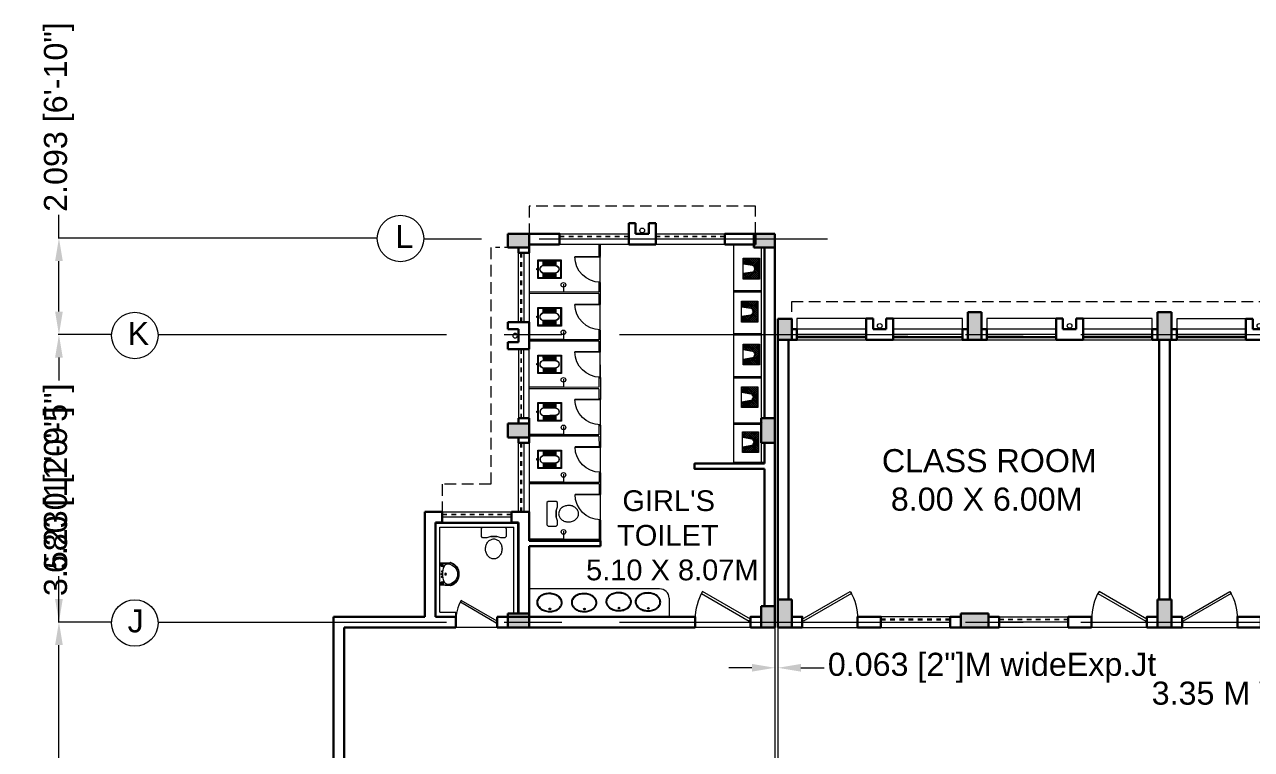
# Model space of a CAD drawing. Header units: millimetres. Extents: x 1898 to 3725, y 783 to 1532.
# Drawn here: x 3289.05 to 3315.64, y 1020.56 to 1036.28 of the extents above; entities that cross this region are included whole.
import ezdxf

# ---------------------------------------------------------------- set-up
doc = ezdxf.new("R2010")
doc.units = ezdxf.units.MM
for name, pattern in [('CENTER', [2, 1.25, -0.25, 0.25, -0.25]), ('CENTER2', [1.125, 0.75, -0.125, 0.125, -0.125]), ('DASHED', [0.75, 0.5, -0.25]), ('DASHED2', [0.375, 0.25, -0.125])]:
    doc.linetypes.add(name, pattern=pattern)
doc.layers.get('0').update_dxf_attribs({"lineweight": 20})
doc.layers.get('Defpoints').update_dxf_attribs({"lineweight": 15})
for name, color, linetype, lineweight in [('CLL LEV.', 15, 'Continuous', 18), ('COL HATCH', 253, 'Continuous', 13), ('Column', 251, 'Continuous', 30), ('CUBICAL TOILET', 5, 'Continuous', 15), ('DIM', 6, 'Continuous', 18), ('Door', 54, 'Continuous', 18), ('expension joint', 248, 'Continuous', 18), ('Fixture', 44, 'Continuous', 13), ('GRID', 134, 'CENTER', 18), ('GRID TEXT', 134, 'Continuous', 15), ('PROJ.', 30, 'DASHED2', 15), ('Railing', 23, 'Continuous', 13), ('TEXT', 7, 'Continuous', 15), ('Ventilator', 4, 'DASHED', 18), ('Wall', 7, 'Continuous', 30), ('Window', 150, 'Continuous', 15), ('Window-Wall', 7, 'Continuous', 18)]:
    doc.layers.add(name, color=color, linetype=linetype, lineweight=lineweight)
doc.styles.add('DIM', font='arial.ttf', dxfattribs={"height": 0.5})
doc.styles.add('L120', font='arial.ttf', dxfattribs={"height": 0.6})
doc.styles.add('Tabrej', font='arial.ttf')
doc.dimstyles.new('DIM', dxfattribs={"dimtxt": 0.5, "dimasz": 0.5, "dimexe": 0.02, "dimexo": 0, "dimgap": 0.1, "dimtad": 0, "dimdec": 3, "dimzin": 0, "dimdsep": 46, "dimtxsty": 'DIM', "dimcen": 0, "dimclrd": 251, "dimclre": 256, "dimclrt": 7, "dimadec": 0, "dimazin": 0, "dimtfac": 1, "dimtdec": 3, "dimtofl": 0, "dimtmove": 0, "dimatfit": 3, "dimfxl": 0, "dimtolj": 1, "dimtzin": 0, "dimlwd": -1, "dimlwe": -1, "dimarcsym": 0})

# ---------------------------------------------------------------- blocks, each defined once
blk = doc.blocks.new('*U18')
for p, q in [((0, 0), (0, 6)), ((40, 0), (40, 6))]:
    blk.add_line(p, q)
blk.add_lwpolyline([(0, 0), (34.64, -20), (35.52, -18.48), (0.88, 1.52)], close=True)
blk.add_arc((0, 0), 40, 330, 360)
blk = doc.blocks.new('Door')
at = {"layer": 'Door'}
blk.add_line((0, 0.18), (1.199, 0.18), dxfattribs=at)
at = {"layer": 'Door', "xscale": 0.0299845412869386, "yscale": 0.0299845412869386, "zscale": 0.0299845412869386}
blk.add_blockref('*U18', (0, 0), dxfattribs=at)
blk = doc.blocks.new('VENTILATOR')
at = {"layer": 'Ventilator', "ltscale": 0.02}
for p, q in [((-0.18, -1.5), (-0.18, 0)), ((-0.165, 0), (-0.165, -1.5))]:
    blk.add_line(p, q, dxfattribs=at)
at = {"layer": 'Window-Wall'}
for p, q in [((-0.23, 0), (0, 0)), ((-0.23, -1.5), (-0.23, 0)), ((-0.115, 0), (-0.115, -1.5)), ((0, 0), (0, -1.5)), ((-0.23, -1.5), (0, -1.5))]:
    blk.add_line(p, q, dxfattribs=at)
blk = doc.blocks.new('WINDOW 1')
at = {"layer": 'CLL LEV.'}
for p, q in [((-0.23, 0), (-0.46, 0)), ((-0.46, 0), (-0.46, -1.5)), ((-0.46, -1.5), (-0.23, -1.5))]:
    blk.add_line(p, q, dxfattribs=at)
at = {"layer": 'Window'}
for p, q in [((-0.065, 0), (-0.065, -1.5)), ((-0.05, -1.5), (-0.05, 0))]:
    blk.add_line(p, q, dxfattribs=at)
at = {"layer": 'Window-Wall'}
for p, q in [((0, 0), (-0.23, 0)), ((-0.23, 0), (-0.23, -1.5)), ((-0.115, 0), (-0.115, -1.5)), ((0, -1.5), (0, 0)), ((-0.23, -1.5), (0, -1.5))]:
    blk.add_line(p, q, dxfattribs=at)
blk = doc.blocks.new('SHAFT')
at = {"layer": 'Fixture'}
blk.add_circle((0.327, -0.302), 0.05, dxfattribs=at)
at = {"layer": 'Wall'}
for p, q in [((0.035, 0), (0.62, 0)), ((0.035, 0), (0.035, -0.46)), ((0.185, -0.46), (0.185, -0.23)), ((0.185, -0.23), (0.47, -0.23)), ((0.47, -0.46), (0.47, -0.23)), ((0.62, 0), (0.62, -0.46)), ((0.035, -0.46), (0.185, -0.46)), ((0.62, -0.46), (0.47, -0.46))]:
    blk.add_line(p, q, dxfattribs=at)
blk = doc.blocks.new('C2')
at = {"layer": 'COL HATCH'}
h = blk.add_hatch(color=256, dxfattribs=at)
h.dxf.hatch_style = 1
h.paths.add_polyline_path([(0.3, 0), (0, 0), (0, -0.6), (0.3, -0.6)])
at = {"layer": 'Column'}
for p, q in [((0, 0), (0, -0.6)), ((0.3, 0), (0, 0)), ((0.3, -0.6), (0.3, 0)), ((0, -0.6), (0.3, -0.6))]:
    blk.add_line(p, q, dxfattribs=at)
blk = doc.blocks.new('C3')
at = {"layer": 'COL HATCH'}
h = blk.add_hatch(color=256, dxfattribs=at)
h.dxf.hatch_style = 1
h.paths.add_polyline_path([(0.3, 0), (0, 0), (0, -0.53), (0.3, -0.53)])
at = {"layer": 'Column'}
for p, q in [((0, 0), (0, -0.53)), ((0.3, 0), (0, 0)), ((0.3, -0.53), (0.3, 0)), ((0, -0.53), (0.3, -0.53))]:
    blk.add_line(p, q, dxfattribs=at)
blk = doc.blocks.new('CU')
at = {"layer": 'COL HATCH', "linetype": 'CENTER2'}
h = blk.add_hatch(color=256, dxfattribs=at)
h.dxf.hatch_style = 1
h.paths.add_polyline_path([(0, 0.035), (0, -0.265), (0.46, -0.265), (0.46, 0.035)])
at = {"layer": 'Column', "linetype": 'CENTER2'}
blk.add_lwpolyline([(0, 0.035), (0, -0.265), (0.46, -0.265), (0.46, 0.035), (0, 0.035)], dxfattribs=at)
blk = doc.blocks.new('RH 1200')
for p, q in [((21, 0), (21, 43.3)), ((21.7, 0), (21.7, 43.3)), ((-21.7, 0), (21.7, 0)), ((21.7, 0), (21, 0))]:
    blk.add_line(p, q)
at = {"extrusion": (0, 0, -1)}
blk.add_ellipse((21.7, 0), major_axis=(-30.6, 30.6), ratio=1, start_param=5.497787, end_param=7.068583, dxfattribs=at)
blk = doc.blocks.new('GHH')
at = {"layer": 'Door', "ltscale": 20}
blk.add_line((3289.697, -299.103), (3289.697, -299.853), dxfattribs=at)
at = {"layer": 'Door', "ltscale": 20, "xscale": 0.015874999996413, "yscale": 0.015874999996413, "zscale": 0.015874999996413, "rotation": 270}
blk.add_blockref('RH 1200', (3289.697, -299.479), dxfattribs=at)
blk = doc.blocks.new('RSA CL6')
for p, q in [((5.5, 3.5), (5.5, 7.3)), ((5.9, 3.5), (5.9, 7.3)), ((6.3, 3.5), (6.3, 7.3)), ((6.7, 3.4), (6.7, 7.3)), ((7.1, 3.4), (7.1, 7.3)), ((7.5, 3.4), (7.5, 7.3)), ((7.9, 3.4), (7.9, 7.3)), ((8.3, 3.4), (8.3, 7.3)), ((8.7, 3.4), (8.7, 7.3)), ((9.1, 3.4), (9.1, 7.3)), ((9.4, 3.4), (9.4, 7.3)), ((9.8, 3.4), (9.8, 7.3)), ((10.2, 3.4), (10.2, 7.3)), ((10.6, 3.4), (10.6, 7.3)), ((11, 3.3), (11, 7.3)), ((11.4, 3.3), (11.4, 7.3)), ((11.8, 3.3), (11.8, 7.3)), ((12.2, 3.3), (12.2, 7.3)), ((12.6, 3.3), (12.6, 7.3)), ((13, 3.3), (13, 7.3)), ((13.4, 3.3), (13.4, 7.3)), ((13.8, 3.3), (13.8, 7.3)), ((14.2, 3.3), (14.2, 7.3)), ((14.6, 3.3), (14.6, 7.3)), ((15, 3.2), (15, 7.3)), ((15.4, 3.2), (15.4, 7.3)), ((15.7, 3.2), (15.7, 7.3)), ((16.1, 3.2), (16.1, 7.3)), ((16.1, 7.3), (16.1, 3.2)), ((5.5, -7.3), (5.5, -3.5)), ((5.9, -7.3), (5.9, -3.5)), ((6.3, -7.3), (6.3, -3.4)), ((6.7, -7.3), (6.7, -3.4)), ((7.1, -7.3), (7.1, -3.4)), ((7.5, -7.3), (7.5, -3.4)), ((7.9, -7.3), (7.9, -3.4)), ((8.3, -7.3), (8.3, -3.4)), ((8.7, -7.3), (8.7, -3.4)), ((9.1, -7.3), (9.1, -3.4)), ((9.4, -7.3), (9.4, -3.4)), ((9.8, -7.3), (9.8, -3.3)), ((10.2, -7.3), (10.2, -3.3)), ((10.6, -7.3), (10.6, -3.3)), ((11, -7.3), (11, -3.3)), ((11.4, -7.3), (11.4, -3.3)), ((11.8, -7.3), (11.8, -3.3)), ((12.2, -7.3), (12.2, -3.3)), ((12.6, -7.3), (12.6, -3.3)), ((13, -7.3), (13, -3.3)), ((13.4, -7.3), (13.4, -3.2)), ((13.8, -7.3), (13.8, -3.2)), ((14.2, -7.3), (14.2, -3.2)), ((14.6, -7.3), (14.6, -3.2)), ((15, -7.3), (15, -3.2)), ((15.4, -7.3), (15.4, -3.2)), ((15.7, -7.3), (15.7, -3.2)), ((16.1, -3.2), (16.1, -7.3)), ((16.1, -7.3), (16.1, -3.2))]:
    blk.add_line(p, q)
blk.add_lwpolyline([(0.8, -0.6), (0, -0.6), (0, 0.6), (0.8, 0.6)])
for points in [[(0.8, 7.9), (20.9, 7.9), (20.9, -7.9), (0.8, -7.9)], [(1.4, 7.3), (20.3, 7.3), (20.3, -7.3), (1.4, -7.3)]]:
    blk.add_lwpolyline(points, close=True)
for points in [[(5.5, 3.5), (16.1, 3.2, -0.899983), (16.1, -3.2), (5.5, -3.5, -0.799392)], [(5.5, 3.3), (16.1, 3, -0.897689), (16.1, -3), (5.6, -3.3, -0.793494), (5.5, 3.3)]]:
    blk.add_lwpolyline(points, format="xyb", close=True)
blk = doc.blocks.new('ENGLISH SHEET')
at = {"layer": 'Fixture'}
for p, q in [((4663.798, 251.204), (4663.773, 251.179)), ((4663.773, 251.179), (4663.773, 250.696)), ((4663.976, 251.204), (4663.798, 251.204)), ((4664.002, 251.179), (4663.976, 251.204)), ((4663.976, 251.001), (4664.002, 251.09)), ((4664.002, 251.09), (4664.002, 251.179)), ((4663.976, 250.874), (4663.976, 251.001)), ((4663.976, 251.001), (4663.976, 250.874)), ((4664.002, 250.785), (4663.976, 250.874)), ((4664.002, 250.696), (4664.002, 250.785)), ((4663.773, 250.696), (4663.798, 250.67)), ((4663.798, 250.67), (4663.976, 250.67)), ((4663.976, 250.67), (4664.002, 250.696))]:
    blk.add_line(p, q, dxfattribs=at)
blk.add_lwpolyline([(4664.459, 250.937, 0.117036), (4664.443, 251.003, 0.104338), (4664.396, 251.063, 0.09029), (4664.321, 251.105, 0.09898), (4664.243, 251.115, 0.08237), (4664.159, 251.101, 0.09029), (4664.09, 251.063, 0.104338), (4664.043, 251.003, 0.117036), (4664.027, 250.937, 0.117036), (4664.043, 250.871, 0.104338), (4664.09, 250.811, 0.09029), (4664.159, 250.773, 0.08237), (4664.243, 250.759, 0.08237), (4664.327, 250.773, 0.09029), (4664.396, 250.811, 0.104338), (4664.443, 250.871, 0.117036)], format="xyb", close=True, dxfattribs=at)
blk = doc.blocks.new('RSA BASIN 2')
for points in [[(10.7, -8.1, 0.12976), (10, -5.2, 0.106426), (7.6, -2.5, 0.084431), (4.3, -0.7, 0.073534), (0, 0, 0.073534), (-4.3, -0.5, 0.084431), (-7.7, -2.2, 0.106426), (-10.2, -4.8, 0.12976), (-11, -7.7, 0.12976), (-10.3, -10.6, 0.106426), (-7.9, -13.3, 0.084431), (-4.6, -15.1, 0.073534), (-0.3, -15.8, 0.073534), (4, -15.3, 0.084431), (7.4, -13.6, 0.106426), (9.9, -11, 0.12976)], [(10.1, -7.9, 0.119977), (9.4, -5.5, 0.106426), (7.3, -2.9, 0.084431), (4.1, -1.3, 0.073534), (0, -0.6, 0.073534), (-4.1, -1.1, 0.084431), (-7.4, -2.6, 0.106426), (-9.7, -5.1, 0.12976), (-10.4, -7.7, 0.009633), (-10.4, -7.9, 0.119977), (-9.8, -10.3, 0.106426), (-7.6, -12.9, 0.084431), (-4.4, -14.5, 0.073534), (-0.3, -15.2, 0.073534), (3.8, -14.7, 0.084431), (7.1, -13.2, 0.106426), (9.3, -10.7, 0.12976), (10.1, -8.1, 0.009633)]]:
    blk.add_lwpolyline(points, format="xyb", close=True)
for radius in [0.7, 0.479]:
    blk.add_circle((-0.5, -2.5), radius)
blk = doc.blocks.new('RSA BASIN 9')
for points in [[(-0.1, -16.2, 0.340881), (10, -9, 0.074195), (10.1, -8.9), (9.5, 0), (-9.5, 0), (-10, -8.8, 0.082611), (-10, -9.2, 0.330812), (-0.1, -16.2)], [(0, -15, 0.391482), (8.9, -6.7, 0.252869), (6.5, -3.5, 0.087242), (0, -2.5, 0.079484), (-6.5, -3.5, 0.2542), (-8.8, -6.7, 0.39026), (0, -15)], [(-8.6, -2, -0.907437), (-8.4, -1.8), (-7.5, -2.6, -0.907437), (-7.6, -2.7)], [(-8.2, -1.6, -0.907437), (-8.1, -1.5), (-7.1, -2.3, -0.907437), (-7.3, -2.4)], [(-7.8, -1.3, -0.907437), (-7.7, -1.2), (-6.8, -1.9, -0.907437), (-6.9, -2.1)], [(7.8, -1.3, 0.907437), (7.7, -1.2), (6.8, -1.9, 0.907437), (6.9, -2.1)], [(8.2, -1.6, 0.907437), (8.1, -1.5), (7.1, -2.3, 0.907437), (7.3, -2.4)], [(8.6, -2, 0.907437), (8.4, -1.8), (7.5, -2.6, 0.907437), (7.6, -2.7)]]:
    blk.add_lwpolyline(points, format="xyb", close=True)
for points in [[(-5.9, -3.3), (-6.2, -3, -0.183787), (-6.2, -2.7, 0.126662), (-6.2, -2.4), (-6.6, -1.4, 0.35453), (-7.1, -1), (-8.7, -1, 0.414214), (-9.1, -1.4), (-9.6, -9.1, 0.329849), (-0.1, -15.8, 0.338736), (9.6, -8.9, 0.075632), (9.7, -8.8), (9.1, -1.4, 0.414214), (8.7, -1), (7.1, -1, 0.35453), (6.6, -1.4), (6.2, -2.4, 0.126662), (6.2, -2.7, -0.183787), (6.2, -3), (5.9, -3.3)], [(-6.2, -3.4), (-6.2, -3.3, 0.220542), (-6.5, -3.1), (-8.7, -2.8, -0.361119), (-9.2, -2.3)], [(6.2, -3.4), (6.2, -3.3, -0.220542), (6.5, -3.1), (8.7, -2.8, 0.358803), (9.2, -2.3, 0.358803)]]:
    blk.add_lwpolyline(points, format="xyb")
for centre, radius in [((-2.3, -1.6), 0.399), ((0, -4.8), 0.771), ((0, -4.8), 0.602), ((0, -1.2), 0.399), ((2.3, -1.5), 0.399)]:
    blk.add_circle(centre, radius)
blk = doc.blocks.new('*X4')
at = {"color": 0}
for p, q in [((705, 323), (943, 561)), ((705, 365), (900, 561)), ((705, 408), (858, 561)), ((705, 450), (815, 561)), ((705, 493), (773, 561)), ((705, 535), (730, 561)), ((854, 419), (712, 561)), ((866, 449), (755, 561)), ((888, 469), (797, 561)), ((921, 479), (839, 561)), ((1145, 298), (882, 561)), ((899, 474), (985, 561)), ((1145, 340), (924, 561)), ((944, 477), (1027, 561)), ((1145, 383), (967, 561)), ((971, 462), (1070, 561)), ((990, 438), (1112, 561)), ((998, 404), (1145, 551)), ((1145, 425), (1009, 561)), ((1145, 467), (1051, 561)), ((1145, 510), (1094, 561)), ((1145, 552), (1136, 561)), ((848, 383), (705, 526)), ((842, 346), (705, 483)), ((835, 310), (705, 441)), ((705, 280), (858, 434)), ((829, 274), (705, 398)), ((705, 238), (847, 381)), ((823, 237), (705, 356)), ((798, 221), (705, 314)), ((755, 221), (705, 271)), ((730, 221), (839, 330)), ((772, 221), (830, 279)), ((1145, 255), (999, 401)), ((1004, 368), (1145, 508)), ((1137, 221), (1007, 350)), ((1011, 332), (1145, 466)), ((1095, 221), (1016, 299)), ((1017, 295), (1145, 423)), ((1023, 259), (1145, 381)), ((1029, 223), (1145, 339)), ((1069, 221), (1145, 296)), ((713, 221), (705, 229)), ((815, 221), (822, 228)), ((1052, 221), (1024, 248)), ((1112, 221), (1145, 254))]:
    blk.add_line(p, q, dxfattribs=at)
blk = doc.blocks.new('RSA CL7')
blk.add_lwpolyline([(8.9, 0), (-8.9, 0), (-8.9, -13.8), (-3.9, -13.8), (3.9, -13.8), (8.9, -13.8)], close=True)
blk.add_lwpolyline([(-4.1, -13.6), (-2.8, -5.7, -0.835943), (2.8, -5.8), (4.1, -13.6), (8.7, -13.6), (8.7, -0.2), (-8.7, -0.2), (-8.7, -13.6)], format="xyb", close=True)
blk.add_lwpolyline([(-3.9, -13.8), (-2.6, -5.8, -0.835548), (2.6, -5.8), (3.9, -13.8)], format="xyb")
for centre, start, end in [((-1.4, -4.1), 207.2135, 40.9564), ((0, -3.6), 185.8999, 355.8249), ((1.5, -4.1), 140.9962, 329.3468)]:
    blk.add_arc(centre, 0.493, start, end)
at = {"xscale": 0.0393714285714286, "yscale": 0.0393714285714286, "zscale": 0.0393714285714286}
blk.add_blockref('*X4', (-36.4, -22.3), dxfattribs=at)
blk = doc.blocks.new('*D464')
at = {"layer": 'Defpoints', "color": 0, "lineweight": 15, "transparency": 16777216}
for p in [(-33.644, 24.193), (-33.581, 24.193), (-33.581, 23.317)]:
    blk.add_point(p, dxfattribs=at)
at = {"layer": 'DIM', "transparency": 16777216}
for p, q in [((-33.644, 24.193), (-33.644, 23.297)), ((-33.581, 24.193), (-33.581, 23.297))]:
    blk.add_line(p, q, dxfattribs=at)
at = {"layer": 'DIM', "color": 1, "transparency": 16777216}
for p, q in [((-34.144, 23.317), (-34.644, 23.317)), ((-33.081, 23.317), (-32.581, 23.317))]:
    blk.add_line(p, q, dxfattribs=at)
at = {"layer": 'DIM', "color": 1, "lineweight": 15, "transparency": 16777216}
for points in [[(-34.144, 23.4), (-34.144, 23.233), (-33.644, 23.317)], [(-33.081, 23.4), (-33.081, 23.233), (-33.581, 23.317)]]:
    blk.add_solid(points, dxfattribs=at)
at = {"layer": 'DIM', "color": 7, "transparency": 16777216, "insert": (-28.938, 23.317), "char_height": 0.5, "attachment_point": 5, "style": 'DIM'}
blk.add_mtext('\\A1;0.063 [2"]M wideExp.Jt', dxfattribs=at)
blk = doc.blocks.new('*D167')
at = {"layer": 'Defpoints', "color": 0, "lineweight": 15, "transparency": 16777216}
for p in [(3289.791, 1023.327), (3290.931, 1023.327), (3290.931, 1019.747)]:
    blk.add_point(p, dxfattribs=at)
at = {"layer": 'DIM', "color": 251, "transparency": 16777216}
for p, q in [((3289.791, 1023.327), (3289.791, 1023.827)), ((3289.791, 1020.247), (3289.791, 1022.827))]:
    blk.add_line(p, q, dxfattribs=at)
at = {"layer": 'DIM', "transparency": 16777216}
for p, q in [((3290.931, 1023.327), (3289.771, 1023.327)), ((3290.931, 1019.747), (3289.771, 1019.747))]:
    blk.add_line(p, q, dxfattribs=at)
at = {"layer": 'DIM', "color": 251, "lineweight": 15, "transparency": 16777216}
for points in [[(3289.707, 1022.827), (3289.874, 1022.827), (3289.791, 1023.327)], [(3289.707, 1020.247), (3289.874, 1020.247), (3289.791, 1019.747)]]:
    blk.add_solid(points, dxfattribs=at)
at = {"layer": 'DIM', "color": 7, "transparency": 16777216, "insert": (3289.791, 1025.944), "char_height": 0.5, "attachment_point": 5, "rotation": 90, "style": 'DIM'}
blk.add_mtext('\\A1;3.580 [11\'-9"]', dxfattribs=at)
blk = doc.blocks.new('*D168')
at = {"layer": 'Defpoints', "color": 0, "lineweight": 15, "transparency": 16777216}
for p in [(3289.791, 1029.557), (3290.931, 1029.557), (3290.931, 1023.327)]:
    blk.add_point(p, dxfattribs=at)
at = {"layer": 'DIM', "transparency": 16777216}
for p, q in [((3290.931, 1029.557), (3289.771, 1029.557)), ((3290.931, 1023.327), (3289.771, 1023.327))]:
    blk.add_line(p, q, dxfattribs=at)
at = {"layer": 'DIM', "color": 251, "transparency": 16777216}
for p, q in [((3289.791, 1029.057), (3289.791, 1028.561)), ((3289.791, 1023.827), (3289.791, 1024.323))]:
    blk.add_line(p, q, dxfattribs=at)
at = {"layer": 'DIM', "color": 251, "lineweight": 15, "transparency": 16777216}
for points in [[(3289.707, 1029.057), (3289.874, 1029.057), (3289.791, 1029.557)], [(3289.707, 1023.827), (3289.874, 1023.827), (3289.791, 1023.327)]]:
    blk.add_solid(points, dxfattribs=at)
at = {"layer": 'DIM', "color": 7, "transparency": 16777216, "insert": (3289.791, 1026.442), "char_height": 0.5, "attachment_point": 5, "rotation": 90, "style": 'DIM'}
blk.add_mtext('\\A1;6.230 [20\'-5"]', dxfattribs=at)
blk = doc.blocks.new('*D169')
at = {"layer": 'Defpoints', "color": 0, "lineweight": 15, "transparency": 16777216}
for p in [(3289.791, 1031.65), (3296.689, 1031.65), (3290.931, 1029.557)]:
    blk.add_point(p, dxfattribs=at)
at = {"layer": 'DIM', "color": 251, "transparency": 16777216}
for p, q in [((3289.791, 1031.65), (3289.791, 1032.15)), ((3289.791, 1030.057), (3289.791, 1031.15))]:
    blk.add_line(p, q, dxfattribs=at)
at = {"layer": 'DIM', "transparency": 16777216}
for p, q in [((3296.689, 1031.65), (3289.771, 1031.65)), ((3290.931, 1029.557), (3289.771, 1029.557))]:
    blk.add_line(p, q, dxfattribs=at)
at = {"layer": 'DIM', "color": 251, "lineweight": 15, "transparency": 16777216}
for points in [[(3289.707, 1031.15), (3289.874, 1031.15), (3289.791, 1031.65)], [(3289.707, 1030.057), (3289.874, 1030.057), (3289.791, 1029.557)]]:
    blk.add_solid(points, dxfattribs=at)
at = {"layer": 'DIM', "color": 7, "transparency": 16777216, "insert": (3289.791, 1034.272), "char_height": 0.5, "attachment_point": 5, "rotation": 90, "style": 'DIM'}
blk.add_mtext('\\A1;2.093 [6\'-10"]', dxfattribs=at)
blk = doc.blocks.new('GROUND FLOOR')
at = {"layer": 'CUBICAL TOILET'}
for p, q in [((-37.4605, 32.4904), (-37.4603, 32.2347)), ((-37.4305, 32.4905), (-37.4303, 32.2347)), ((-37.4603, 32.2347), (-37.4303, 32.2347)), ((-37.4599, 31.6651), (-37.4598, 31.4554)), ((-37.4299, 31.6651), (-37.4599, 31.6651)), ((-37.4299, 31.6651), (-37.4298, 31.4255)), ((-37.4598, 31.4554), (-38.9798, 31.4545)), ((-37.4598, 31.4254), (-38.9798, 31.4245)), ((-37.4598, 31.4254), (-37.4596, 31.2047)), ((-37.4298, 31.4255), (-37.4296, 31.2048)), ((-37.4596, 31.2047), (-37.4296, 31.2048)), ((-37.4593, 30.6351), (-37.4591, 30.4254)), ((-37.4293, 30.6351), (-37.4593, 30.6351)), ((-37.4293, 30.6351), (-37.4291, 30.3955)), ((-37.4591, 30.4254), (-38.9738, 30.4245)), ((-37.4591, 30.3954), (-38.9738, 30.3945)), ((-37.4591, 30.3954), (-37.459, 30.1747)), ((-37.4291, 30.3955), (-37.429, 30.1748)), ((-37.459, 30.1747), (-37.429, 30.1748)), ((-37.4586, 29.6051), (-37.4584, 29.3954)), ((-37.4286, 29.6051), (-37.4586, 29.6051)), ((-37.4286, 29.6051), (-37.4284, 29.3655)), ((-37.4584, 29.3954), (-38.9784, 29.3945)), ((-37.4584, 29.3654), (-38.9784, 29.3645)), ((-37.4584, 29.3654), (-37.4583, 29.1447)), ((-37.4284, 29.3655), (-37.4283, 29.1448)), ((-37.4583, 29.1447), (-37.4283, 29.1448)), ((-37.4579, 28.5751), (-37.4578, 28.3654)), ((-37.4279, 28.5751), (-37.4579, 28.5751)), ((-37.4279, 28.5751), (-37.4278, 28.3355)), ((-37.4578, 28.3654), (-38.974, 28.3645)), ((-37.4578, 28.3354), (-38.974, 28.3345)), ((-37.4578, 28.3354), (-37.4576, 28.1147)), ((-37.4278, 28.3355), (-37.4276, 28.1148)), ((-37.4576, 28.1147), (-37.4276, 28.1148)), ((-37.4573, 27.5451), (-37.4571, 27.3354)), ((-37.4273, 27.5451), (-37.4573, 27.5451)), ((-37.4273, 27.5451), (-37.4271, 27.3055)), ((-37.4571, 27.3354), (-38.9771, 27.3345)), ((-37.4571, 27.3054), (-38.9771, 27.3045)), ((-37.4571, 27.3054), (-37.457, 27.0847)), ((-37.4271, 27.3055), (-37.427, 27.0848)), ((-37.457, 27.0847), (-37.427, 27.0848)), ((-37.4566, 26.5151), (-37.4563, 26.1004)), ((-37.4266, 26.5151), (-37.4566, 26.5151)), ((-37.4266, 26.5151), (-37.4263, 26.0705)), ((-37.4563, 26.1004), (-38.9763, 26.0995)), ((-37.4263, 26.0705), (-38.974, 26.0695))]:
    blk.add_line(p, q, dxfattribs=at)
at = {"layer": 'expension joint'}
for p, q in [((-33.6439, 24.1935), (-33.6439, 20.8435)), ((-33.5814, 24.1935), (-33.5814, 20.8435))]:
    blk.add_line(p, q, dxfattribs=at)
at = {"layer": 'Fixture'}
for p, q in [((-34.5439, 32.4933), (-34.5439, 27.7433)), ((-33.9439, 32.4233), (-33.9439, 28.7235)), ((-34.5449, 31.4933), (-33.9449, 31.4933)), ((-34.5449, 31.4633), (-33.9449, 31.4633)), ((-34.5439, 30.5633), (-33.9439, 30.5633)), ((-34.5439, 30.5333), (-33.9439, 30.5333)), ((-34.5442, 29.6333), (-33.9442, 29.6333)), ((-34.5442, 29.6033), (-33.9442, 29.6033)), ((-34.5442, 28.6234), (-33.9449, 28.6234)), ((-34.5442, 28.5934), (-33.9439, 28.5934)), ((-33.9088, 28.6234), (-33.9081, 28.6234)), ((-33.9439, 28.1935), (-33.9439, 27.7733)), ((-34.5442, 27.7733), (-33.8739, 27.7733)), ((-34.5078, 27.7433), (-33.8739, 27.7433)), ((-36.143, 25.0258), (-38.9738, 25.0258)), ((-35.9391, 24.826), (-35.9392, 24.4233))]:
    blk.add_line(p, q, dxfattribs=at)
at = {"layer": 'Fixture', "ltscale": 0.05}
for p, q in [((-38.9798, 31.4669), (-38.2298, 31.4674)), ((-38.2299, 31.6332), (-38.2298, 31.4674)), ((-38.2292, 30.6032), (-38.2291, 30.4374)), ((-38.9738, 30.4369), (-38.2291, 30.4374)), ((-38.2286, 29.5732), (-38.2285, 29.4074)), ((-38.9785, 29.4069), (-38.2285, 29.4074)), ((-38.2279, 28.5432), (-38.2278, 28.3774)), ((-38.9741, 28.3769), (-38.2278, 28.3774)), ((-38.2272, 27.5132), (-38.2271, 27.3474)), ((-38.9771, 27.3469), (-38.2271, 27.3474)), ((-38.9763, 26.1119), (-38.2263, 26.1124)), ((-38.2264, 26.2782), (-38.2263, 26.1124))]:
    blk.add_line(p, q, dxfattribs=at)
for centre in [(-38.2299, 31.6174), (-38.2292, 30.5874), (-38.2286, 29.5574), (-38.2279, 28.5274), (-38.2272, 27.4974), (-38.2264, 26.2624)]:
    blk.add_circle(centre, 0.05, dxfattribs=at)
at = {"layer": 'Fixture'}
blk.add_arc((-36.1391, 24.8259), 0.2, 0.03713, 91.10787, dxfattribs=at)
at = {"layer": 'PROJ.'}
for p, q in [((-34.0689, 33.3234), (-38.9738, 33.3234)), ((-38.9738, 33.3234), (-38.9738, 32.7234)), ((-34.0689, 32.7234), (-34.0689, 33.3234)), ((-39.8038, 32.4234), (-39.8038, 27.2934)), ((-33.2814, 31.2535), (-13.0064, 31.2535)), ((-33.2814, 30.6534), (-33.2814, 31.2535)), ((-39.8038, 27.2934), (-40.8542, 27.2934)), ((-40.8542, 27.2934), (-40.8542, 26.6934))]:
    blk.add_line(p, q, dxfattribs=at)
at = {"layer": 'PROJ.', "ltscale": 0.05}
blk.add_line((-39.2038, 32.4234), (-39.8038, 32.4234), dxfattribs=at)
at = {"layer": 'Railing'}
for p, q in [((-40.9947, 24.4334), (-40.9947, 26.4534)), ((-40.9947, 26.4534), (-39.2138, 26.4534)), ((-40.9047, 24.5234), (-40.9047, 26.3634)), ((-40.9047, 26.3634), (-39.3038, 26.3634)), ((-39.3038, 24.4934), (-39.3038, 26.3634)), ((-39.2138, 24.4934), (-39.2138, 26.4534)), ((-40.9047, 24.5234), (-40.5638, 24.5234)), ((-40.5638, 24.4334), (-40.5638, 24.5234)), ((-40.9947, 24.4334), (-40.5638, 24.4334))]:
    blk.add_line(p, q, dxfattribs=at)
at = {"layer": 'Wall'}
for p, q in [((-33.8739, 28.7235), (-33.8739, 32.4235)), ((-33.6439, 28.714), (-33.6439, 32.4235)), ((-33.5814, 24.7935), (-33.5814, 30.4233)), ((-33.3514, 24.7935), (-33.3514, 30.4233)), ((-25.3164, 24.7935), (-25.3164, 30.4235)), ((-25.0864, 24.7935), (-25.0864, 30.4235)), ((-33.8739, 27.7433), (-33.8739, 28.1935)), ((-33.6439, 24.6535), (-33.6439, 28.1935)), ((-33.8739, 24.6535), (-33.8739, 27.6283)), ((-41.2347, 26.6934), (-40.8542, 26.6934)), ((-41.2347, 24.4234), (-41.2347, 26.6934)), ((-40.8542, 26.4634), (-40.8542, 26.6934)), ((-39.2038, 26.6934), (-39.3542, 26.6934)), ((-39.3542, 26.4634), (-39.3542, 26.6934)), ((-39.2038, 26.6934), (-38.9738, 26.6934)), ((-38.9738, 26.0695), (-38.9738, 26.6934)), ((-41.0047, 24.4234), (-41.0047, 26.4634)), ((-41.0047, 26.4634), (-40.8542, 26.4634)), ((-39.2038, 26.4634), (-39.3542, 26.4634)), ((-39.2038, 24.4934), (-39.2038, 26.4634)), ((-37.4263, 26.0705), (-38.974, 26.0705)), ((-37.4264, 25.9555), (-38.974, 25.9555)), ((-38.9738, 24.4934), (-38.9738, 25.9555)), ((-43.2106, 24.4234), (-43.2106, 20.8435)), ((-41.2347, 24.4234), (-43.2106, 24.4234)), ((-41.0047, 24.4234), (-40.5638, 24.4234)), ((-40.5638, 24.1934), (-40.5638, 24.4234)), ((-39.6638, 24.4235), (-35.3733, 24.4233)), ((-35.3733, 24.1933), (-35.3733, 24.4233)), ((-41.2347, 24.1934), (-42.9806, 24.1934)), ((-42.9806, 24.1934), (-42.9806, 20.8435)), ((-41.2347, 24.1934), (-41.2347, 24.1935)), ((-41.2347, 24.1934), (-40.5638, 24.1934)), ((-39.6638, 24.1935), (-35.3733, 24.1933))]:
    blk.add_line(p, q, dxfattribs=at)
at = {"layer": 'Wall', "linetype": 'CENTER2'}
blk.add_line((-37.4264, 25.9555), (-37.4263, 26.0705), dxfattribs=at)
at = {"layer": 'Wall'}
for points in [[(-38.3138, 32.4934), (-38.3138, 32.7234), (-38.9738, 32.7234), (-38.9738, 32.4934), (-38.3138, 32.4934)], [(-34.0689, 32.4934), (-34.0689, 32.7234), (-34.7288, 32.7234), (-34.7288, 32.4934), (-34.0689, 32.4934)], [(-39.2038, 32.3084), (-38.9738, 32.3084), (-38.9738, 32.4234), (-39.2038, 32.4234), (-39.2038, 32.3084)], [(-33.1664, 30.6535), (-33.1664, 30.4235), (-33.2814, 30.4235), (-33.2814, 30.6535), (-33.1664, 30.6535)], [(-33.1664, 30.6534), (-33.1664, 30.4234), (-33.2814, 30.4234), (-33.2814, 30.6534), (-33.1664, 30.6534)], [(-29.4664, 30.6535), (-29.4664, 30.4235), (-29.5814, 30.4235), (-29.5814, 30.6535), (-29.4664, 30.6535)], [(-29.0514, 30.6535), (-29.0514, 30.4235), (-29.1664, 30.4235), (-29.1664, 30.6535), (-29.0514, 30.6535)], [(-25.3514, 30.6535), (-25.3514, 30.4235), (-25.4664, 30.4235), (-25.4664, 30.6535), (-25.3514, 30.6535)], [(-24.9364, 30.6535), (-24.9364, 30.4235), (-25.0514, 30.4235), (-25.0514, 30.6535), (-24.9364, 30.6535)], [(-24.9364, 30.6534), (-24.9364, 30.4234), (-25.0514, 30.4234), (-25.0514, 30.6534), (-24.9364, 30.6534)], [(-39.2038, 28.7234), (-38.9738, 28.7234), (-38.9738, 28.6084), (-39.2038, 28.6084), (-39.2038, 28.7234)], [(-39.2038, 28.1934), (-38.9738, 28.1934), (-38.9738, 28.3084), (-39.2038, 28.3084), (-39.2038, 28.1934)], [(-33.8739, 27.7433), (-35.3855, 27.7433), (-35.3855, 27.6283), (-33.8739, 27.6283)], [(-33.9439, 24.1935), (-34.1739, 24.1935), (-34.1739, 24.4235), (-33.9439, 24.4235), (-33.9439, 24.1935)], [(-33.2814, 24.1933), (-33.2814, 24.4233), (-33.0514, 24.4233), (-33.0514, 24.1933), (-33.2814, 24.1933)], [(-29.8464, 24.1935), (-29.8464, 24.4235), (-29.6164, 24.4235), (-29.6164, 24.1935), (-29.8464, 24.1935)], [(-28.7864, 24.1935), (-28.7864, 24.4235), (-29.0164, 24.4235), (-29.0164, 24.1935), (-28.7864, 24.1935)], [(-25.3514, 24.1935), (-25.3514, 24.4235), (-25.5814, 24.4235), (-25.5814, 24.1935), (-25.3514, 24.1935)], [(-25.0514, 24.1935), (-25.0514, 24.4235), (-24.8214, 24.4235), (-24.8214, 24.1935), (-25.0514, 24.1935)], [(-23.622, 24.1935), (-23.622, 24.4235), (-23.1164, 24.4235), (-23.1164, 24.1935), (-23.622, 24.1935)]]:
    blk.add_lwpolyline(points, dxfattribs=at)
at = {"layer": 'Wall', "linetype": 'CENTER2'}
blk.add_lwpolyline([(-39.4338, 24.4234), (-39.6638, 24.4234), (-39.6638, 24.1934), (-39.4338, 24.1934)], close=True, dxfattribs=at)
at = {"layer": 'Wall'}
for points in [[(-31.852, 24.1933), (-31.852, 24.4235), (-31.3464, 24.4235), (-31.3464, 24.1933)], [(-26.7808, 24.1933), (-26.7808, 24.4235), (-27.2864, 24.4235), (-27.2864, 24.1933)]]:
    blk.add_lwpolyline(points, close=True, dxfattribs=at)
at = {"layer": 'Column', "linetype": 'CENTER2'}
for p, rotation in [((-38.9738, 32.4584), 180), ((-33.6439, 32.4585), 180), ((-33.5464, 30.4234), 90), ((-38.9738, 28.3434), 180), ((-38.9738, 24.2284), 180)]:
    blk.add_blockref('CU', p, dxfattribs=dict(at, rotation=rotation))
at = {"layer": 'Column', "color": 5}
for p in [(-29.4664, 31.0235), (-25.3514, 31.0235), (-25.3514, 24.7935)]:
    blk.add_blockref('C2', p, dxfattribs=at)
at = {"layer": 'Column', "color": 5, "xscale": -1, "rotation": 180}
blk.add_blockref('C3', (-33.9439, 28.1935), dxfattribs=at)
at = {"layer": 'Column', "color": 5}
for p, rotation in [((-33.2814, 24.1935), 180), ((-29.0164, 24.4935), 270)]:
    blk.add_blockref('C2', p, dxfattribs=dict(at, rotation=rotation))
at = {"layer": 'Column', "linetype": 'CENTER2', "xscale": -1, "rotation": 90}
blk.add_blockref('CU', (-33.9089, 24.6535), dxfattribs=at)
at = {"layer": 'Door', "xscale": 0.8000000001374477, "yscale": 0.8000000001374477, "zscale": 0.8000000001374477, "rotation": 180.0357276932933}
for p in [(2594.4762, -205.9941), (2594.4769, -207.0241), (2594.4775, -208.0541), (2594.4782, -209.0841), (2594.4789, -210.1141), (2594.4795, -211.1441)]:
    blk.add_blockref('GHH', p, dxfattribs=at)
at = {"layer": 'Fixture', "xscale": -0.02539999999487463, "yscale": 0.02539999999487463, "zscale": 0.0253999999948724, "rotation": 270}
for p in [(-33.9803, 31.9662), (-34.0164, 31.0362), (-33.9803, 30.1062), (-34.0164, 29.1832), (-33.9979, 28.2082)]:
    blk.add_blockref('RSA CL7', p, dxfattribs=at)
at = {"layer": 'Fixture', "extrusion": (0, 0, -1), "yscale": 0.02539999999589782}
for name, p, xscale, zscale, rotation in [('RSA CL6', (38.8051, 31.9546), -0.02539999999589984, -0.02539999999589984, 359.9628737661411), ('RSA CL6', (38.8044, 30.9246), -0.02539999999589984, -0.02539999999589984, 359.9628737661411), ('RSA CL6', (38.8038, 29.8946), -0.02539999999589984, -0.02539999999589984, 359.9628737661411), ('RSA CL6', (38.8031, 28.8646), -0.02539999999589984, -0.02539999999589984, 359.9628737661411), ('RSA CL6', (38.8024, 27.8346), -0.02539999999589984, -0.02539999999589984, 359.9628737661411), ('RSA BASIN 2', (38.5351, 24.5307), -0.02539999999589782, -0.02539999999589782, 180), ('RSA BASIN 2', (37.7851, 24.5283), -0.02539999999589782, -0.02539999999589782, 180), ('RSA BASIN 2', (37.0353, 24.5486), -0.02539999999589782, -0.02539999999589782, 180), ('RSA BASIN 2', (36.4004, 24.5437), -0.02539999999589782, -0.02539999999589782, 180)]:
    blk.add_blockref(name, p, dxfattribs=dict(at, xscale=xscale, zscale=zscale, rotation=rotation))
at = {"layer": 'Fixture', "extrusion": (0, 0, -1), "xscale": -0.9999999999999996, "zscale": -0.9999999999999996, "rotation": 359.874453798422}
blk.add_blockref('ENGLISH SHEET', (4701.7987, -234.5015), dxfattribs=at)
at = {"layer": 'Fixture', "extrusion": (0, 0, -1), "zscale": -1, "rotation": 270}
blk.add_blockref('ENGLISH SHEET', (-211.1992, 4690.1364), dxfattribs=at)
at = {"layer": 'Fixture', "ltscale": 10000, "extrusion": (0, 0, -1), "xscale": 0.02543261667546474, "yscale": 0.02543261667546474, "zscale": -0.0254326166754069, "rotation": 269.9536036211397}
blk.add_blockref('RSA BASIN 9', (40.9047, 25.3477), dxfattribs=at)
at = {"layer": 'Wall'}
for name, p, rotation in [('VENTILATOR', (-36.8138, 32.4934), 270), ('SHAFT', (-36.1938, 32.4934), 180), ('VENTILATOR', (-34.7288, 32.4934), 270), ('WINDOW 1', (-31.6664, 30.4235), 270), ('SHAFT', (-31.0464, 30.4235), 180), ('WINDOW 1', (-29.5814, 30.4235), 270), ('WINDOW 1', (-27.5514, 30.4235), 270), ('SHAFT', (-26.9314, 30.4235), 180), ('WINDOW 1', (-25.4664, 30.4235), 270), ('WINDOW 1', (-23.4364, 30.4234), 270), ('SHAFT', (-22.8164, 30.4234), 180), ('VENTILATOR', (-39.3542, 26.4634), 270), ('Door', (-34.1739, 24.3732), 180), ('Door', (-25.5814, 24.3732), 180), ('VENTILATOR', (-27.2864, 24.1935), 270)]:
    blk.add_blockref(name, p, dxfattribs=dict(at, rotation=rotation))
for p in [(-38.9738, 32.3084), (-38.9738, 28.1934)]:
    blk.add_blockref('VENTILATOR', p, dxfattribs=at)
at = {"layer": 'Wall', "xscale": -1}
for name, p, rotation in [('SHAFT', (-38.9738, 30.1884), 270), ('VENTILATOR', (-38.9738, 28.7234), 180), ('Door', (-33.0514, 24.3732), 180), ('Door', (-24.8214, 24.3732), 180), ('VENTILATOR', (-31.3464, 24.1935), 90)]:
    blk.add_blockref(name, p, dxfattribs=dict(at, rotation=rotation))
at = {"layer": 'Wall', "linetype": 'CENTER2', "xscale": 0.7503866670708703, "yscale": 0.7503866670708703, "zscale": 0.7503866670708703, "rotation": 180}
blk.add_blockref('Door', (-39.6638, 24.3284), dxfattribs=at)
at = {"layer": 'TEXT', "lineweight": 30, "attachment_point": 1, "style": 'L120'}
for s, insert, char_height, width in [('{\\fArial|b0|i0|c0|p34;CLASS ROOM\\P 8.00 X 6.00M}', (-31.3264, 28.0563), 0.5, 4.688951), ("\\pi1.3178;GIRL'S \\P\\pi1.2013;TOILET\\P\\pi0.35476; 5.10 X 8.07M", (-38.2676, 27.1635), 0.45, 4.575953), ('3.35 M WIDE CORRIDOR ', (-25.4788, 23.0171), 0.5, 9.930816)]:
    blk.add_mtext(s, dxfattribs=dict(at, insert=insert, char_height=char_height, width=width))
at = {"layer": 'DIM'}
dim = blk.add_linear_dim(base=(-33.581387201, 23.316596771), p1=(-33.643887201, 24.1934544814), p2=(-33.581387201, 24.1934544814), text='<>M wideExp.Jt', dimstyle='DIM', override={"dimclrd": 1, "dimarcsym": 1}, dxfattribs=at)
dim.commit()
dim.dimension.update_dxf_attribs({"geometry": '*D464', "text_midpoint": (-28.9384131219, 23.316596771), "dimtype": 160})

msp = doc.modelspace()

# ---------------------------------------------------------------- linework, layer by layer
at = {"layer": 'GRID', "ltscale": 5}
msp.add_line((3306.4517, 1031.6267), (3297.6961, 1031.6267), dxfattribs=at)
at = {"layer": 'GRID', "color": 190, "ltscale": 5}
for p, q in [((3291.9377, 1029.5567), (3407.2626, 1029.5567)), ((3291.9377, 1023.3267), (3407.2626, 1023.3267))]:
    msp.add_line(p, q, dxfattribs=at)
at = {"layer": 'GRID TEXT'}
msp.add_circle((3297.1927, 1031.6384), 0.5036, dxfattribs=at)
at = {"layer": 'GRID TEXT', "color": 190}
for centre in [(3291.4346, 1029.5355), (3291.4346, 1023.3056)]:
    msp.add_circle(centre, 0.5036, dxfattribs=at)

# ---------------------------------------------------------------- block references
at = {"layer": 'Window-Wall'}
msp.add_blockref('GROUND FLOOR', (3338.9536, 999.0183), dxfattribs=at)

# ---------------------------------------------------------------- texts
at = {"layer": 'GRID TEXT', "insert": (3297.0837, 1031.9347), "char_height": 0.5, "attachment_point": 1, "style": 'Tabrej'}
msp.add_mtext_dynamic_manual_height_columns('L', width=0.5, gutter_width=24, heights=[0], dxfattribs=at)
at = {"layer": 'GRID TEXT', "color": 190, "char_height": 0.5, "attachment_point": 1, "style": 'Tabrej'}
for s, insert in [('K', (3291.2785, 1029.8318)), ('J', (3291.2785, 1023.6019))]:
    msp.add_mtext_dynamic_manual_height_columns(s, width=0.5, gutter_width=24, heights=[0], dxfattribs=dict(at, insert=insert))

# ---------------------------------------------------------------- dimensions: what is measured, and where the dimension line sits
at = {"layer": 'DIM'}
for base, p1, p2, picture, middle in [((3289.7908, 1031.6501), (3290.9314, 1029.5567), (3296.6892, 1031.6501), '*D169', (3289.7908, 1034.2719)), ((3289.7908, 1029.5567), (3290.9314, 1023.3267), (3290.9314, 1029.5567), '*D168', (3289.7908, 1026.4417)), ((3289.7908, 1023.3267), (3290.9314, 1019.7467), (3290.9314, 1023.3267), '*D167', (3289.7908, 1025.9441))]:
    dim = msp.add_linear_dim(base=base, p1=p1, p2=p2, angle=90, dimstyle='DIM', override={"dimtxt": 0.5, "dimasz": 0.5, "dimarcsym": 1}, dxfattribs=at)
    dim.commit()
    dim.dimension.update_dxf_attribs({"geometry": picture, "text_midpoint": middle})

doc.saveas('drawing.dxf')
